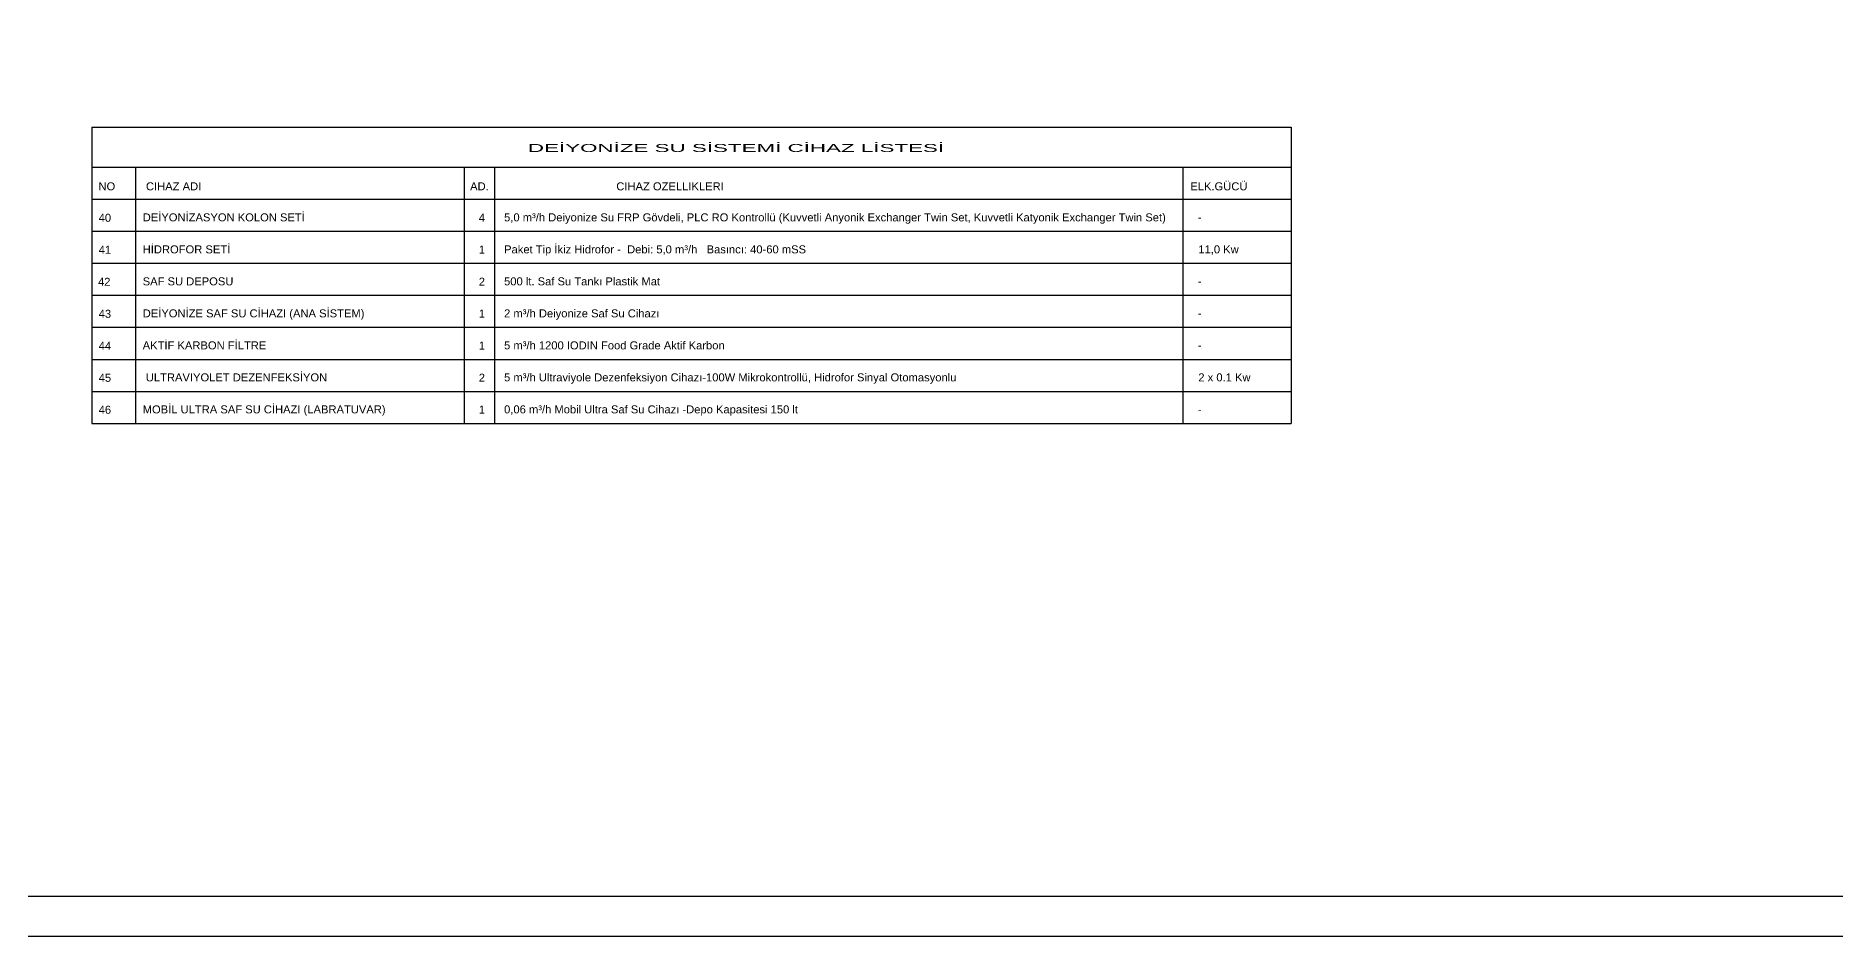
# Model space of a CAD drawing. Header units: centimetres. Extents: x 405464 to 563355, y 50011 to 66875.
# Drawn here: x 530130 to 534626, y 50011 to 52261 of the extents above; entities that cross this region are included whole.
import ezdxf

# ---------------------------------------------------------------- set-up
doc = ezdxf.new("R2010")
doc.units = ezdxf.units.CM
for name, color, linetype, lineweight in [('0-KRCN-Z-ANTET', 71, 'Continuous', 30), ('0-MEK-IST-03CIHAZ', 120, 'Continuous', 30), ('0-MEK-IST-YAZI', 81, 'Continuous', 30)]:
    doc.layers.add(name, color=color, linetype=linetype, lineweight=lineweight)
doc.styles.add('TROMANT', font='arial.ttf', dxfattribs={"width": 0.8})

msp = doc.modelspace()

# ---------------------------------------------------------------- linework, layer by layer
at = {"layer": '0-KRCN-Z-ANTET'}
for points in [[(405464.1, 50011.3), (563355.4, 50011.3), (563355.4, 59011.3), (405464.1, 59011.3)], [(503064.1, 50111.3), (544661.8, 50111.3), (544661.8, 58911.3), (503064.1, 58911.3)]]:
    msp.add_lwpolyline(points, close=True, dxfattribs=at)
at = {"layer": '0-MEK-IST-03CIHAZ'}
for p, q in [((530269.8, 52032.9), (530269.8, 51292.9)), ((530269.8, 52032.9), (533267.1, 52032.9)), ((533267.1, 52032.9), (533267.1, 51292.9)), ((530269.8, 51932.9), (533267.1, 51932.9)), ((530378.7, 51932.9), (530378.7, 51292.9)), ((531200.4, 51932.9), (531200.4, 51292.9)), ((531276.2, 51932.9), (531276.2, 51292.9)), ((532995.9, 51932.9), (532995.9, 51292.9)), ((530269.8, 51852.9), (533267.1, 51852.9)), ((530269.8, 51772.9), (533267.1, 51772.9)), ((530269.8, 51692.9), (533267.1, 51692.9)), ((530269.8, 51612.9), (533267.1, 51612.9)), ((530269.8, 51532.9), (533267.1, 51532.9)), ((530269.8, 51452.9), (533267.1, 51452.9)), ((530269.8, 51372.9), (533267.1, 51372.9)), ((530269.8, 51292.9), (533267.1, 51292.9))]:
    msp.add_line(p, q, dxfattribs=at)

# ---------------------------------------------------------------- texts
at = {"layer": '0-MEK-IST-YAZI', "style": 'TROMANT', "width": 2}
msp.add_text('DEİYONİZE SU SİSTEMİ CİHAZ LİSTESİ', height=20, dxfattribs=at).set_placement((531359.4, 51971.2))
at = {"layer": '0-MEK-IST-YAZI', "style": 'TROMANT'}
for s, p in [('NO', (530286.3, 51875.4)), ('CIHAZ ADI', (530405, 51875.4)), ('AD.', (531215, 51875.4)), ('CIHAZ OZELLIKLERI', (531580.3, 51875.4)), ('ELK.GÜCÜ', (533014.7, 51875.4)), ('40', (530286.8, 51796.8)), ('DEİYONİZASYON KOLON SETİ', (530396.8, 51797.8)), ('4', (531236.6, 51797)), ('5,0 m³/h Deiyonize Su FRP Gövdeli, PLC RO Kontrollü (Kuvvetli Anyonik Exchanger Twin Set, Kuvvetli Katyonik Exchanger Twin Set)  ', (531299.9, 51797.8)), ('-', (533033.4, 51797.8)), ('41', (530286.8, 51716.8)), ('HİDROFOR SETİ', (530396.8, 51717.8)), ('1', (531236.6, 51717)), ('Paket Tip İkiz Hidrofor -  Debi: 5,0 m³/h   Basıncı: 40-60 mSS', (531299.9, 51717.8)), ('11,0 Kw ', (533034.8, 51717.8)), ('42', (530285.2, 51636.8)), ('SAF SU DEPOSU', (530396.8, 51637.8)), ('2', (531236.6, 51637)), ('500 lt. Saf Su Tankı Plastik Mat ', (531299.9, 51637.8)), ('-', (533033.4, 51637.8)), ('43', (530286.8, 51556.8)), ('DEİYONİZE SAF SU CİHAZI (ANA SİSTEM)', (530396.8, 51557.8)), ('1', (531236.6, 51557)), ('2 m³/h Deiyonize Saf Su Cihazı ', (531299.9, 51557.8)), ('-', (533033.4, 51557.8)), ('44', (530286.8, 51476.8)), ('AKTİF KARBON FİLTRE', (530396.8, 51477.8)), ('1', (531236.6, 51477)), ('5 m³/h 1200 IODIN Food Grade Aktif Karbon ', (531299.9, 51477.8)), ('-', (533033.4, 51477.8)), ('45', (530286.8, 51396.8)), (' ULTRAVIYOLET DEZENFEKSİYON', (530396.8, 51397.8)), ('2', (531236.6, 51397)), ('5 m³/h Ultraviyole Dezenfeksiyon Cihazı-100W Mikrokontrollü, Hidrofor Sinyal Otomasyonlu', (531299.9, 51397.8)), ('2 x 0.1 Kw', (533034.8, 51397.8)), ('MOBİL ULTRA SAF SU CİHAZI (LABRATUVAR)', (530396.8, 51317.8)), ('46', (530286.8, 51316.8)), ('1', (531236.6, 51317)), ('0,06 m³/h Mobil Ultra Saf Su Cihazı -Depo Kapasitesi 150 lt ', (531299.9, 51317.8)), ('-', (533033.4, 51317.8))]:
    msp.add_text(s, height=20, dxfattribs=at).set_placement(p)

doc.saveas('drawing.dxf')
